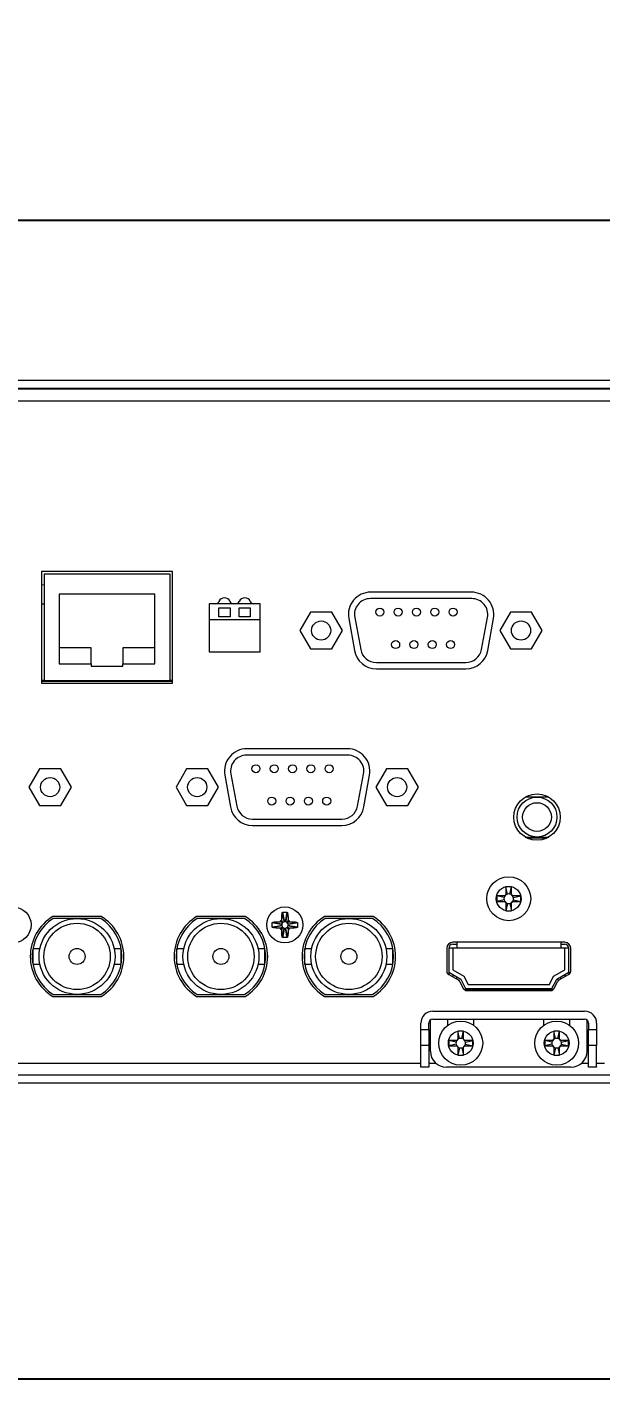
# Model space of a CAD drawing. Header units: millimetres. Extents: x 46 to 564, y 11 to 440.
# Drawn here: x 98.3 to 134.1, y 302.6 to 388.2 of the extents above; entities that cross this region are included whole.
import ezdxf

# ---------------------------------------------------------------- set-up
doc = ezdxf.new("R2010")
doc.units = ezdxf.units.MM
doc.layers.add('圖層0', color=5, linetype='Continuous')
doc.styles.add('SLDTEXTSTYLE0', font='TXT', dxfattribs={"width": 0.75})
doc.dimstyles.new('SLDDIMSTYLE0', dxfattribs={"dimtxt": 9.260417, "dimasz": 3.302, "dimexe": 0, "dimexo": 0.0625, "dimgap": 2.315104, "dimtad": 2, "dimlfac": 2, "dimrnd": 1e-09, "dimzin": 12, "dimdsep": 46, "dimtxsty": 'SLDTEXTSTYLE0', "dimsah": 1, "dimcen": 0.09, "dimadec": 0, "dimazin": 0, "dimtfac": 1, "dimtofl": 0, "dimtmove": 0, "dimatfit": 3, "dimfxl": 1, "dimtolj": 1, "dimtzin": 12, "dimarcsym": 0})
doc.dimstyles.new('SLDDIMSTYLE2', dxfattribs={"dimtxt": 9.260417, "dimasz": 3.302, "dimexe": 0, "dimexo": 0.0625, "dimgap": 2.315104, "dimtad": 2, "dimlfac": 2, "dimrnd": 1e-09, "dimzin": 4, "dimdsep": 46, "dimtxsty": 'SLDTEXTSTYLE0', "dimsah": 1, "dimcen": 0.09, "dimadec": 0, "dimazin": 0, "dimtfac": 1, "dimtofl": 0, "dimtmove": 0, "dimatfit": 3, "dimfxl": 1, "dimtolj": 1, "dimtzin": 12, "dimarcsym": 0})

# ---------------------------------------------------------------- blocks, each defined once
blk = doc.blocks.new('*D4')
at = {"layer": '圖層0'}
for p, q in [((57.516, 321.971), (57.516, 302.614)), ((276.216, 321.971), (276.216, 302.614)), ((57.516, 303.614), (276.216, 303.614))]:
    blk.add_line(p, q, dxfattribs=at)
for points in [[(57.516, 303.614), (60.818, 303.106), (60.818, 304.122)], [(276.216, 303.614), (272.914, 304.122), (272.914, 303.106)]]:
    blk.add_solid(points, dxfattribs=at)
at = {"layer": '圖層0', "insert": (149.637, 315.551), "char_height": 9.2604, "attachment_point": 1, "style": 'SLDTEXTSTYLE0'}
blk.add_mtext('437.40', dxfattribs=at)
blk = doc.blocks.new('*D5')
at = {"layer": '圖層0'}
for p, q in [((46.366, 364.489), (46.366, 377.117)), ((287.366, 364.489), (287.366, 377.117)), ((46.366, 376.117), (287.366, 376.117))]:
    blk.add_line(p, q, dxfattribs=at)
for points in [[(46.366, 376.117), (49.668, 375.609), (49.668, 376.625)], [(287.366, 376.117), (284.064, 376.625), (284.064, 375.609)]]:
    blk.add_solid(points, dxfattribs=at)
at = {"layer": '圖層0', "insert": (158.185, 388.054), "char_height": 9.2604, "attachment_point": 1, "style": 'SLDTEXTSTYLE0'}
blk.add_mtext('482', dxfattribs=at)

msp = doc.modelspace()

# ---------------------------------------------------------------- linework, layer by layer
at = {"color": 7, "linetype": 'Continuous', "lineweight": 15}
for p, q in [((59.6163, 366.114), (274.1162, 366.114)), ((59.6163, 365.6141), (274.1162, 365.6141)), ((60.0663, 365.564), (273.6662, 365.564)), ((107.1163, 365.564), (107.1163, 365.6141)), ((108.1162, 365.564), (108.1162, 365.6141)), ((123.1162, 365.6141), (123.1162, 365.564)), ((124.1162, 365.6141), (124.1162, 365.564)), ((60.0663, 364.814), (273.6662, 364.814)), ((99.1737, 354.139), (99.1737, 347.139)), ((107.3737, 354.139), (99.1737, 354.139)), ((99.3337, 353.989), (107.2087, 353.989)), ((99.3337, 353.989), (99.3337, 347.314)), ((107.2087, 353.989), (107.2087, 347.314)), ((107.3737, 347.139), (107.3737, 354.139)), ((99.3337, 353.2688), (99.1737, 353.3007)), ((106.2587, 352.714), (100.2837, 352.714)), ((100.2837, 352.714), (100.2837, 348.364)), ((106.2587, 348.364), (106.2587, 352.714)), ((126.0639, 352.839), (119.7686, 352.839)), ((99.3337, 352.089), (99.1737, 352.089)), ((110.0458, 352.114), (109.6537, 352.114)), ((109.6537, 352.114), (109.6537, 349.114)), ((111.1915, 352.114), (110.0458, 352.114)), ((110.2662, 351.864), (110.9662, 351.864)), ((110.2662, 351.289), (110.2662, 351.864)), ((110.9662, 351.864), (110.9662, 351.289)), ((111.3158, 352.114), (111.1915, 352.114)), ((112.4615, 352.114), (111.3158, 352.114)), ((111.5362, 351.289), (111.5362, 351.864)), ((111.5362, 351.864), (112.2362, 351.864)), ((112.2362, 351.864), (112.2362, 351.289)), ((112.8537, 352.114), (112.4615, 352.114)), ((112.8537, 349.114), (112.8537, 352.114)), ((126.0863, 352.439), (119.7462, 352.439)), ((112.8537, 351.114), (109.6537, 351.114)), ((110.9662, 351.289), (110.2662, 351.289)), ((112.2362, 351.289), (111.5362, 351.289)), ((116.0023, 351.589), (115.3383, 350.439)), ((117.3302, 351.589), (116.0023, 351.589)), ((117.9942, 350.439), (117.3302, 351.589)), ((118.3899, 351.1959), (118.7425, 349.1959)), ((118.7633, 351.2548), (119.1383, 349.2548)), ((126.6942, 349.2548), (127.0692, 351.2548)), ((127.09, 349.1959), (127.4426, 351.1959)), ((128.5023, 351.589), (127.8383, 350.439)), ((129.8302, 351.589), (128.5023, 351.589)), ((130.4942, 350.439), (129.8302, 351.589)), ((115.3383, 350.439), (116.0023, 349.289)), ((117.3302, 349.289), (117.9942, 350.439)), ((127.8383, 350.439), (128.5023, 349.289)), ((129.8302, 349.289), (130.4942, 350.439)), ((102.2712, 349.364), (100.2837, 349.364)), ((102.2712, 348.364), (102.2712, 349.364)), ((106.2587, 349.364), (104.2712, 349.364)), ((104.2712, 349.364), (104.2712, 348.364)), ((116.0023, 349.289), (117.3302, 349.289)), ((128.5023, 349.289), (129.8302, 349.289)), ((100.2837, 348.364), (102.2712, 348.364)), ((102.2712, 348.364), (102.2712, 348.214)), ((104.2712, 348.364), (106.2587, 348.364)), ((104.2712, 348.214), (104.2712, 348.364)), ((109.6537, 349.114), (112.8537, 349.114)), ((120.1212, 348.439), (125.7113, 348.439)), ((102.2712, 348.214), (104.2712, 348.214)), ((120.1213, 348.039), (125.7112, 348.039)), ((99.3337, 347.314), (99.1737, 347.314)), ((99.1737, 347.264), (107.3737, 347.264)), ((99.1737, 347.139), (107.3737, 347.139)), ((99.3337, 347.314), (107.2087, 347.314)), ((99.6013, 347.314), (99.6013, 347.264)), ((99.8837, 347.314), (99.8837, 347.264)), ((100.3337, 347.264), (100.3337, 347.314)), ((101.1538, 347.314), (101.1538, 347.264)), ((101.6038, 347.264), (101.6038, 347.314)), ((101.9087, 347.264), (101.9087, 347.314)), ((102.0937, 347.314), (102.0937, 347.264)), ((102.5437, 347.264), (102.5437, 347.314)), ((102.7287, 347.314), (102.7287, 347.264)), ((103.1787, 347.264), (103.1787, 347.314)), ((103.3638, 347.314), (103.3638, 347.264)), ((103.8138, 347.264), (103.8138, 347.314)), ((103.9987, 347.314), (103.9987, 347.264)), ((104.4487, 347.264), (104.4487, 347.314)), ((104.6337, 347.314), (104.6337, 347.264)), ((104.9387, 347.314), (104.9387, 347.264)), ((105.3887, 347.264), (105.3887, 347.314)), ((106.2087, 347.314), (106.2087, 347.264)), ((106.6587, 347.264), (106.6587, 347.314)), ((106.9412, 347.264), (106.9412, 347.314)), ((107.3737, 347.314), (107.2087, 347.314)), ((118.3363, 342.639), (111.9962, 342.639)), ((118.314, 343.039), (112.0185, 343.039)), ((99.0523, 341.789), (98.3883, 340.639)), ((100.3802, 341.789), (99.0523, 341.789)), ((101.0442, 340.639), (100.3802, 341.789)), ((108.2523, 341.789), (107.5883, 340.639)), ((109.5802, 341.789), (108.2523, 341.789)), ((110.2442, 340.639), (109.5802, 341.789)), ((120.7523, 341.789), (120.0883, 340.639)), ((122.0802, 341.789), (120.7523, 341.789)), ((122.7442, 340.639), (122.0802, 341.789)), ((98.3883, 340.639), (99.0523, 339.489)), ((100.3802, 339.489), (101.0442, 340.639)), ((107.5883, 340.639), (108.2523, 339.489)), ((109.5802, 339.489), (110.2442, 340.639)), ((110.6398, 341.3959), (110.9924, 339.3959)), ((111.0133, 341.4548), (111.3883, 339.4548)), ((118.9442, 339.4548), (119.3192, 341.4548)), ((119.3401, 339.3959), (119.6927, 341.3959)), ((120.0883, 340.639), (120.7523, 339.489)), ((122.0802, 339.489), (122.7442, 340.639)), ((130.1662, 340.014), (129.4314, 340.014)), ((130.9011, 340.014), (130.1662, 340.014)), ((99.0523, 339.489), (100.3802, 339.489)), ((108.2523, 339.489), (109.5802, 339.489)), ((120.7523, 339.489), (122.0802, 339.489)), ((112.3712, 338.639), (117.9613, 338.639)), ((112.3712, 338.239), (117.9613, 338.239)), ((129.4314, 337.514), (130.1662, 337.514)), ((129.4573, 337.4992), (129.4573, 337.514)), ((129.524, 337.464), (130.8085, 337.464)), ((129.9663, 337.514), (129.9663, 337.464)), ((130.1662, 337.514), (130.9011, 337.514)), ((130.3662, 337.464), (130.3662, 337.514)), ((127.6473, 333.829), (127.6473, 333.479)), ((128.1051, 333.7222), (127.6473, 333.829)), ((128.1474, 333.829), (127.6473, 333.829)), ((128.3291, 333.9462), (128.2223, 334.404)), ((128.2223, 334.404), (128.2223, 333.904)), ((128.5723, 334.404), (128.2223, 334.404)), ((128.4654, 333.9462), (128.5723, 334.404)), ((128.5723, 333.904), (128.5723, 334.404)), ((129.1473, 333.829), (128.6472, 333.829)), ((128.6894, 333.7222), (129.1473, 333.829)), ((129.1473, 333.479), (129.1473, 333.829)), ((128.1051, 333.5859), (127.6473, 333.479)), ((127.6473, 333.479), (128.1474, 333.479)), ((128.2223, 333.4041), (128.2223, 332.904)), ((128.3291, 333.3619), (128.2223, 332.904)), ((128.2223, 332.904), (128.5723, 332.904)), ((128.4654, 333.3619), (128.5723, 332.904)), ((128.5723, 332.904), (128.5723, 333.4041)), ((128.6472, 333.479), (129.1473, 333.479)), ((128.6894, 333.5859), (129.1473, 333.479)), ((102.9157, 332.539), (99.8788, 332.539)), ((101.3973, 332.414), (99.9142, 332.414)), ((102.8803, 332.414), (101.3973, 332.414)), ((111.9157, 332.539), (108.8788, 332.539)), ((110.3973, 332.414), (108.9142, 332.414)), ((111.8803, 332.414), (110.3973, 332.414)), ((114.1477, 332.214), (114.08, 332.214)), ((114.1973, 332.2636), (114.1973, 332.3313)), ((114.2011, 332.0533), (114.2011, 331.9748)), ((114.4365, 332.2102), (114.358, 332.2102)), ((114.5934, 331.9748), (114.5934, 332.0533)), ((114.5973, 332.2636), (114.5973, 332.3313)), ((114.6469, 332.214), (114.7145, 332.214)), ((119.9157, 332.539), (116.8788, 332.539)), ((118.3973, 332.414), (116.9142, 332.414)), ((119.8803, 332.414), (118.3973, 332.414)), ((114.1477, 331.814), (114.08, 331.814)), ((114.1973, 331.7645), (114.1973, 331.6968)), ((114.358, 331.8179), (114.4365, 331.8179)), ((114.5973, 331.7645), (114.5973, 331.6968)), ((114.6469, 331.814), (114.7145, 331.814)), ((99.0699, 330.514), (98.6473, 330.514)), ((98.6473, 330.039), (98.6473, 330.514)), ((104.1473, 330.514), (103.7254, 330.514)), ((104.1473, 330.039), (104.1473, 330.514)), ((108.0691, 330.514), (107.6473, 330.514)), ((107.6473, 330.039), (107.6473, 330.514)), ((113.1473, 330.514), (112.7254, 330.514)), ((113.1473, 330.039), (113.1473, 330.514)), ((116.0699, 330.514), (115.6473, 330.514)), ((115.6473, 330.039), (115.6473, 330.514)), ((121.1473, 330.514), (120.7254, 330.514)), ((121.1473, 330.039), (121.1473, 330.514)), ((124.5223, 330.554), (124.5223, 329.1269)), ((124.8973, 330.554), (124.6473, 330.554)), ((124.6473, 330.554), (124.6473, 329.054)), ((131.8973, 330.929), (124.8973, 330.929)), ((124.8973, 330.804), (125.1473, 330.804)), ((125.1473, 330.554), (124.8973, 330.554)), ((124.8973, 330.554), (124.8973, 329.1997)), ((125.1473, 330.929), (125.1473, 330.554)), ((131.6473, 330.554), (125.1473, 330.554)), ((131.6473, 330.929), (131.6473, 330.554)), ((131.6473, 330.804), (131.8973, 330.804)), ((131.8973, 330.554), (131.6473, 330.554)), ((132.1473, 330.554), (131.8973, 330.554)), ((131.8973, 329.1997), (131.8973, 330.554)), ((132.1473, 329.054), (132.1473, 330.554)), ((132.2723, 329.1269), (132.2723, 330.554)), ((98.6473, 329.564), (98.6473, 330.039)), ((98.6473, 329.564), (99.0691, 329.564)), ((103.7246, 329.564), (104.1473, 329.564)), ((104.1473, 329.564), (104.1473, 330.039)), ((107.6473, 329.564), (107.6473, 330.039)), ((107.6473, 329.564), (108.0699, 329.564)), ((112.7246, 329.564), (113.1473, 329.564)), ((113.1473, 329.564), (113.1473, 330.039)), ((115.6473, 329.564), (115.6473, 330.039)), ((115.6473, 329.564), (116.0691, 329.564)), ((120.7246, 329.564), (121.1473, 329.564)), ((121.1473, 329.564), (121.1473, 330.039)), ((124.6473, 329.054), (125.3973, 328.629)), ((124.6473, 329.054), (124.6473, 328.9104)), ((124.649, 328.9094), (125.2362, 328.5766)), ((124.8973, 329.1997), (125.5868, 328.809)), ((124.8973, 328.9124), (124.8973, 328.7687)), ((125.1473, 328.627), (125.1473, 328.7707)), ((125.3973, 328.629), (125.6973, 328.029)), ((125.5868, 328.809), (125.8518, 328.279)), ((130.9427, 328.279), (131.2077, 328.809)), ((131.0973, 328.029), (131.3973, 328.629)), ((131.2077, 328.809), (131.8973, 329.1997)), ((131.3973, 328.629), (132.1473, 329.054)), ((131.5583, 328.5766), (132.1455, 328.9094)), ((131.6473, 328.627), (131.6473, 328.7707)), ((131.8973, 328.9124), (131.8973, 328.7687)), ((132.1473, 329.054), (132.1473, 328.9104)), ((125.3366, 328.4709), (125.5509, 328.0422)), ((126.1473, 327.964), (125.612, 327.964)), ((125.6973, 328.029), (131.0973, 328.029)), ((125.7745, 327.904), (131.02, 327.904)), ((125.8518, 328.279), (130.9427, 328.279)), ((126.1473, 327.964), (126.1473, 327.904)), ((126.1473, 327.964), (127.1473, 327.964)), ((129.6473, 327.964), (127.1473, 327.964)), ((127.1473, 327.964), (127.1473, 327.904)), ((129.6473, 327.964), (129.6473, 327.904)), ((129.6473, 327.964), (130.6473, 327.964)), ((130.6473, 327.964), (130.6473, 327.904)), ((131.1825, 327.964), (130.6473, 327.964)), ((131.2436, 328.0422), (131.458, 328.4709)), ((99.8788, 327.539), (102.9157, 327.539)), ((99.9142, 327.664), (101.3973, 327.664)), ((101.3973, 327.664), (102.8803, 327.664)), ((108.8788, 327.539), (111.9157, 327.539)), ((108.9142, 327.664), (110.3973, 327.664)), ((110.3973, 327.664), (111.8803, 327.664)), ((116.8788, 327.539), (119.9157, 327.539)), ((116.9142, 327.664), (118.3973, 327.664)), ((118.3973, 327.664), (119.8803, 327.664)), ((123.4962, 324.114), (123.4962, 326.064)), ((123.6463, 326.614), (133.1462, 326.614)), ((123.6463, 326.114), (133.1462, 326.114)), ((124.5712, 326.114), (124.5712, 325.714)), ((126.2212, 325.714), (126.2212, 326.114)), ((130.5712, 326.114), (130.5712, 325.714)), ((132.2213, 325.714), (132.2213, 326.114)), ((133.2962, 324.114), (133.2962, 326.064)), ((122.8962, 325.4612), (122.8962, 325.864)), ((122.8962, 325.4612), (123.3962, 325.4612)), ((122.8962, 324.4748), (122.8962, 325.4612)), ((123.3962, 325.4612), (123.3962, 325.864)), ((123.3962, 325.4612), (123.3962, 324.4748)), ((125.3281, 324.9062), (125.2212, 325.364)), ((125.2212, 325.364), (125.2212, 324.864)), ((125.5712, 325.364), (125.2212, 325.364)), ((125.4644, 324.9062), (125.5712, 325.364)), ((125.5712, 324.864), (125.5712, 325.364)), ((131.3281, 324.9062), (131.2212, 325.364)), ((131.2212, 325.364), (131.2212, 324.864)), ((131.5713, 325.364), (131.2212, 325.364)), ((131.4644, 324.9062), (131.5713, 325.364)), ((131.5713, 324.864), (131.5713, 325.364)), ((133.3962, 325.864), (133.3962, 325.4612)), ((133.3962, 325.4612), (133.8962, 325.4612)), ((133.3962, 324.4748), (133.3962, 325.4612)), ((133.8962, 325.864), (133.8962, 325.4612)), ((133.8962, 325.4612), (133.8962, 324.4748)), ((123.3962, 324.4748), (122.8962, 324.4748)), ((122.8962, 323.1277), (122.8962, 324.4748)), ((123.3962, 324.4748), (123.3962, 323.1277)), ((124.6462, 324.789), (124.6462, 324.439)), ((125.1041, 324.6822), (124.6462, 324.789)), ((125.1463, 324.789), (124.6462, 324.789)), ((125.1041, 324.5459), (124.6462, 324.439)), ((124.6462, 324.439), (125.1463, 324.439)), ((125.2212, 324.3641), (125.2212, 323.864)), ((125.5712, 323.864), (125.5712, 324.3641)), ((126.1462, 324.789), (125.6462, 324.789)), ((125.6462, 324.439), (126.1462, 324.439)), ((125.6884, 324.6822), (126.1462, 324.789)), ((125.6884, 324.5459), (126.1462, 324.439)), ((126.1462, 324.439), (126.1462, 324.789)), ((130.6462, 324.789), (130.6462, 324.439)), ((131.1041, 324.6822), (130.6462, 324.789)), ((131.1463, 324.789), (130.6462, 324.789)), ((131.1041, 324.5459), (130.6462, 324.439)), ((130.6462, 324.439), (131.1463, 324.439)), ((131.2212, 324.3641), (131.2212, 323.864)), ((131.5713, 323.864), (131.5713, 324.3641)), ((132.1462, 324.789), (131.6462, 324.789)), ((131.6462, 324.439), (132.1462, 324.439)), ((131.6884, 324.6822), (132.1462, 324.789)), ((131.6884, 324.5459), (132.1462, 324.439)), ((132.1462, 324.439), (132.1462, 324.789)), ((133.8962, 324.4748), (133.3962, 324.4748)), ((133.3962, 323.1277), (133.3962, 324.4748)), ((133.8962, 323.1277), (133.8962, 324.4748)), ((125.3281, 324.3219), (125.2212, 323.864)), ((125.2212, 323.864), (125.5712, 323.864)), ((125.4644, 324.3219), (125.5712, 323.864)), ((131.3281, 324.3219), (131.2212, 323.864)), ((131.2212, 323.864), (131.5713, 323.864)), ((131.4644, 324.3219), (131.5713, 323.864)), ((122.8962, 323.1277), (123.3962, 323.1277)), ((122.8962, 323.114), (122.8962, 323.1277)), ((123.3962, 323.114), (122.8962, 323.114)), ((123.3962, 323.1277), (123.3962, 323.114)), ((132.2962, 323.114), (124.4962, 323.114)), ((133.3962, 323.1277), (133.8962, 323.1277)), ((133.3962, 323.114), (133.3962, 323.1277)), ((133.8962, 323.114), (133.3962, 323.114)), ((133.8962, 323.1277), (133.8962, 323.114)), ((274.2162, 322.614), (59.5162, 322.614)), ((274.2162, 322.114), (59.5162, 322.114))]:
    msp.add_line(p, q, dxfattribs=at)
at = {"color": 8, "linetype": 'Continuous', "lineweight": 15}
for p, q in [((60.0663, 323.364), (122.8962, 323.364)), ((123.3962, 323.364), (123.8348, 323.364)), ((132.9577, 323.364), (133.3962, 323.364)), ((133.8962, 323.364), (134.3962, 323.364))]:
    msp.add_line(p, q, dxfattribs=at)
at = {"color": 7, "linetype": 'Continuous', "lineweight": 15, "flags": 128}
for points in [[(128.1851, 333.8662), (128.1349, 333.7999), (128.1051, 333.7222)], [(128.3291, 333.9462), (128.2514, 333.9164), (128.1851, 333.8662)], [(128.4654, 333.9462), (128.3973, 333.9541), (128.3291, 333.9462)], [(128.6094, 333.8662), (128.5431, 333.9164), (128.4654, 333.9462)], [(128.6894, 333.7222), (128.6596, 333.7999), (128.6094, 333.8662)], [(128.1051, 333.7222), (128.0972, 333.654), (128.1051, 333.5859)], [(128.1051, 333.5859), (128.1349, 333.5082), (128.1851, 333.4419)], [(128.1851, 333.4419), (128.2514, 333.3917), (128.3291, 333.3619)], [(128.3291, 333.3619), (128.3973, 333.354), (128.4654, 333.3619)], [(128.4654, 333.3619), (128.5431, 333.3917), (128.6094, 333.4419)], [(128.6094, 333.4419), (128.6596, 333.5082), (128.6894, 333.5859)], [(128.6894, 333.5859), (128.6973, 333.654), (128.6894, 333.7222)], [(114.2558, 332.1555), (114.2208, 332.1085), (114.2011, 332.0533)], [(114.358, 332.2102), (114.3028, 332.1905), (114.2558, 332.1555)], [(114.5387, 332.1555), (114.4917, 332.1905), (114.4365, 332.2102)], [(114.5934, 332.0533), (114.5737, 332.1085), (114.5387, 332.1555)], [(114.2011, 331.9748), (114.2208, 331.9196), (114.2558, 331.8726)], [(114.2558, 331.8726), (114.3028, 331.8376), (114.358, 331.8179)], [(114.4365, 331.8179), (114.4917, 331.8376), (114.5387, 331.8726)], [(114.5387, 331.8726), (114.5737, 331.9196), (114.5934, 331.9748)], [(125.1041, 324.6822), (125.0962, 324.614), (125.1041, 324.5459)], [(125.1841, 324.8262), (125.1339, 324.7599), (125.1041, 324.6822)], [(125.1041, 324.5459), (125.1339, 324.4682), (125.1841, 324.4019)], [(125.3281, 324.9062), (125.2504, 324.8764), (125.1841, 324.8262)], [(125.1841, 324.4019), (125.2504, 324.3517), (125.3281, 324.3219)], [(125.4644, 324.9062), (125.3963, 324.9141), (125.3281, 324.9062)], [(125.6084, 324.8262), (125.5421, 324.8764), (125.4644, 324.9062)], [(125.4644, 324.3219), (125.5421, 324.3517), (125.6084, 324.4019)], [(125.6884, 324.6822), (125.6586, 324.7599), (125.6084, 324.8262)], [(125.6084, 324.4019), (125.6586, 324.4682), (125.6884, 324.5459)], [(125.6884, 324.5459), (125.6963, 324.614), (125.6884, 324.6822)], [(131.1041, 324.6822), (131.0962, 324.614), (131.1041, 324.5459)], [(131.1841, 324.8262), (131.1339, 324.7599), (131.1041, 324.6822)], [(131.1041, 324.5459), (131.1339, 324.4682), (131.1841, 324.4019)], [(131.3281, 324.9062), (131.2504, 324.8764), (131.1841, 324.8262)], [(131.1841, 324.4019), (131.2504, 324.3517), (131.3281, 324.3219)], [(131.4644, 324.9062), (131.3962, 324.9141), (131.3281, 324.9062)], [(131.6084, 324.8262), (131.5421, 324.8764), (131.4644, 324.9062)], [(131.4644, 324.3219), (131.5421, 324.3517), (131.6084, 324.4019)], [(131.6884, 324.6822), (131.6586, 324.7599), (131.6084, 324.8262)], [(131.6084, 324.4019), (131.6586, 324.4682), (131.6884, 324.5459)], [(131.6884, 324.5459), (131.6963, 324.614), (131.6884, 324.6822)], [(125.3281, 324.3219), (125.3963, 324.314), (125.4644, 324.3219)], [(131.3281, 324.3219), (131.3962, 324.314), (131.4644, 324.3219)]]:
    msp.add_lwpolyline(points, dxfattribs=at)
at = {"color": 7, "linetype": 'Continuous', "lineweight": 15}
for centre, radius in [((120.3362, 351.5923), 0.25), ((121.4812, 351.5923), 0.25), ((122.6262, 351.5923), 0.25), ((123.7712, 351.5923), 0.25), ((124.9162, 351.5923), 0.25), ((116.6662, 350.439), 0.6), ((129.1662, 350.439), 0.6), ((121.3259, 349.5639), 0.25), ((122.4709, 349.5639), 0.25), ((123.6159, 349.5639), 0.25), ((124.7609, 349.5639), 0.25), ((112.5862, 341.7923), 0.25), ((113.7312, 341.7923), 0.25), ((114.8762, 341.7923), 0.25), ((116.0212, 341.7923), 0.25), ((117.1662, 341.7923), 0.25), ((99.7162, 340.639), 0.6), ((108.9162, 340.639), 0.6), ((121.4162, 340.639), 0.6), ((113.5759, 339.7639), 0.25), ((114.7209, 339.7639), 0.25), ((115.8659, 339.7639), 0.25), ((117.0109, 339.7639), 0.25), ((130.1662, 338.764), 1.45), ((130.1662, 338.764), 1.25), ((130.1662, 338.764), 0.9), ((128.3973, 333.654), 1.375), ((128.3973, 333.654), 0.775), ((97.3973, 332.014), 1.125), ((114.3973, 332.014), 1.125), ((101.3973, 330.039), 2.375), ((101.3973, 330.039), 2.075), ((110.3973, 330.039), 2.375), ((110.3973, 330.039), 2.075), ((118.3973, 330.039), 2.375), ((118.3973, 330.039), 2.075), ((101.3973, 330.039), 0.5), ((110.3973, 330.039), 0.5), ((118.3973, 330.039), 0.5), ((125.3962, 324.614), 1.375), ((125.3962, 324.614), 0.775), ((131.3962, 324.614), 1.375), ((131.3962, 324.614), 0.775)]:
    msp.add_circle(centre, radius, dxfattribs=at)
for centre, radius, start, end in [((119.7686, 351.439), 1.4, 90, 190), ((126.0639, 351.439), 1.4, 350, 90), ((110.0458, 352.364), 0.25, 270, 336.421822), ((110.6187, 352.114), 0.375, 23.578178, 156.421822), ((111.1915, 352.364), 0.25, 203.578178, 270), ((111.3158, 352.364), 0.25, 270, 336.421822), ((111.8887, 352.114), 0.375, 23.578178, 156.421822), ((112.4615, 352.364), 0.25, 203.578178, 270), ((119.7462, 351.439), 1, 90, 190.619655), ((126.0863, 351.439), 1, 349.380345, 90), ((120.1212, 349.439), 1.4, 190, 270), ((120.1212, 349.439), 1, 190.619655, 270), ((125.7112, 349.439), 1.4, 270, 350), ((125.7113, 349.439), 1, 270, 349.380345), ((112.0185, 341.639), 1.4, 90, 190), ((111.9962, 341.639), 1, 90, 190.619655), ((118.314, 341.639), 1.4, 350, 90), ((118.3363, 341.639), 1, 349.380345, 90), ((112.3712, 339.639), 1.4, 190, 270), ((112.3712, 339.639), 1, 190.619655, 270), ((117.9613, 339.639), 1, 270, 349.380345), ((117.9613, 339.639), 1.4, 270, 350), ((101.3973, 330.039), 2.925, 121.273298, 238.726702), ((101.3973, 330.039), 2.8, 121.982027, 238.017973), ((101.3973, 330.039), 2.8, 301.982027, 58.017973), ((101.3973, 330.039), 2.925, 301.273298, 58.726702), ((110.3973, 330.039), 2.925, 121.273298, 238.726702), ((110.3973, 330.039), 2.8, 121.982027, 238.017973), ((110.3973, 330.039), 2.8, 301.982027, 58.017973), ((110.3973, 330.039), 2.925, 301.273298, 58.726702), ((114.3973, 332.014), 0.375, 122.230953, 147.769047), ((114.3973, 332.014), 0.375, 32.230953, 57.769047), ((118.3973, 330.039), 2.925, 121.273298, 238.726702), ((118.3973, 330.039), 2.8, 121.982027, 238.017973), ((118.3973, 330.039), 2.8, 301.982027, 58.017973), ((118.3973, 330.039), 2.925, 301.273298, 58.726702), ((114.3973, 332.014), 0.375, 212.230953, 237.769047), ((114.3973, 332.014), 0.375, 302.230953, 327.769047), ((124.8973, 330.554), 0.375, 90, 180), ((124.8973, 330.554), 0.25, 90, 180), ((131.8973, 330.554), 0.375, 0, 90), ((131.8973, 330.554), 0.25, 0, 90), ((124.7723, 329.1269), 0.25, 180, 240.461218), ((132.0223, 329.1269), 0.25, 299.538782, 0), ((125.113, 328.3591), 0.25, 26.565051, 60.461218), ((125.7745, 328.154), 0.25, 206.565051, 270), ((131.02, 328.154), 0.25, 270, 333.434949), ((131.6816, 328.3591), 0.25, 119.538782, 153.434949), ((123.6462, 325.864), 0.75, 90, 180), ((123.6462, 325.864), 0.25, 90, 180), ((133.1462, 325.864), 0.75, 0, 90), ((133.1462, 325.864), 0.25, 0, 90), ((124.4962, 324.114), 1, 180, 270), ((132.2962, 324.114), 1, 270, 0)]:
    msp.add_arc(centre, radius, start, end, dxfattribs=at)
for points, knots in [([(128.1474, 333.829), (128.1558, 333.8299), (128.1726, 333.8315), (128.1951, 333.8444), (128.212, 333.8635), (128.221, 333.8845), (128.2219, 333.8984), (128.2223, 333.904)], [0, 0, 0, 0, 0.21483288, 0.4296761, 0.64420376, 0.85861449, 1, 1, 1, 1]), ([(128.5723, 333.904), (128.5731, 333.8955), (128.5747, 333.8787), (128.5877, 333.8562), (128.6067, 333.8393), (128.6277, 333.8303), (128.6416, 333.8294), (128.6472, 333.829)], [0, 0, 0, 0, 0.21482969, 0.42967831, 0.64420929, 0.85862899, 1, 1, 1, 1]), ([(128.2223, 333.4041), (128.2214, 333.4126), (128.2198, 333.4294), (128.2069, 333.4519), (128.1879, 333.4688), (128.1668, 333.4778), (128.1529, 333.4787), (128.1474, 333.479)], [0, 0, 0, 0, 0.21482322, 0.4296594, 0.64418641, 0.85859912, 1, 1, 1, 1]), ([(128.6472, 333.479), (128.6387, 333.4782), (128.6219, 333.4766), (128.5994, 333.4636), (128.5825, 333.4446), (128.5735, 333.4236), (128.5726, 333.4097), (128.5723, 333.4041)], [0, 0, 0, 0, 0.21480832, 0.42965313, 0.64420736, 0.8586188, 1, 1, 1, 1]), ([(113.6094, 331.8743), (113.6073, 331.9017), (113.6022, 331.9647), (113.602, 332.0582), (113.6071, 332.1238), (113.6094, 332.1538)], [0, 0, 0, 0, 0.2946409, 0.6773653, 1, 1, 1, 1]), ([(113.6094, 332.1538), (113.6099, 332.1563), (113.6108, 332.1614), (113.6149, 332.1681), (113.6204, 332.1733), (113.6249, 332.175), (113.6272, 332.1759)], [0, 0, 0, 0, 0.2430073, 0.4857991, 0.7346916, 1, 1, 1, 1]), ([(114.2011, 332.0533), (114.2005, 332.0534), (114.1758, 332.0566), (114.1048, 332.0664), (114.0066, 332.0818), (113.9078, 332.0988), (113.7812, 332.1214), (113.683, 332.1399), (113.6094, 332.1538)], [0, 0, 0, 0, 0.0032331, 0.1248005, 0.3573197, 0.5007116, 0.6261207, 1, 1, 1, 1]), ([(113.6272, 332.1759), (113.6497, 332.1813), (113.7001, 332.1934), (113.7851, 332.2038), (113.9125, 332.2129), (114.0127, 332.2136), (114.08, 332.214)], [0, 0, 0, 0, 0.166077, 0.372335, 0.5785407, 1, 1, 1, 1]), ([(113.6272, 332.1759), (113.6983, 332.162), (113.7938, 332.1433), (113.9164, 332.1191), (114.0368, 332.0949), (114.1315, 332.0721), (114.2006, 332.0534), (114.2011, 332.0533)], [0, 0, 0, 0, 0.3675795, 0.4940706, 0.6386891, 0.9969416, 1, 1, 1, 1]), ([(114.1477, 332.214), (114.1533, 332.2146), (114.1645, 332.2157), (114.1794, 332.2242), (114.1905, 332.2368), (114.1964, 332.2508), (114.197, 332.26), (114.1973, 332.2636)], [0, 0, 0, 0, 0.21551749, 0.43113612, 0.64485915, 0.85778946, 1, 1, 1, 1]), ([(114.2558, 332.1555), (114.2557, 332.1554), (114.2251, 332.1438), (114.1965, 332.1738), (114.1672, 332.1951), (114.1623, 332.2049), (114.1477, 332.214), (114.1477, 332.214)], [0, 0, 0, 0, 0.0027172, 0.4995615, 0.644806, 0.9999398, 1, 1, 1, 1]), ([(114.1973, 332.3313), (114.1975, 332.381), (114.198, 332.4756), (114.205, 332.6019), (114.2164, 332.7037), (114.2295, 332.7589), (114.2354, 332.7841)], [0, 0, 0, 0, 0.3122903, 0.5932373, 0.814369, 1, 1, 1, 1]), ([(114.1973, 332.2636), (114.1973, 332.2636), (114.1977, 332.2632), (114.2086, 332.2509), (114.225, 332.2332), (114.2458, 332.2047), (114.2554, 332.1835), (114.2579, 332.1702), (114.2577, 332.163), (114.257, 332.159), (114.2563, 332.1568), (114.2559, 332.1556), (114.2558, 332.1555)], [0, 0, 0, 0, 0.0000585, 0.0207939, 0.4993828, 0.7461867, 0.8707416, 0.9336827, 0.9654002, 0.9813325, 0.9972881, 1, 1, 1, 1]), ([(114.2354, 332.7841), (114.2364, 332.7866), (114.2383, 332.7916), (114.2446, 332.7976), (114.2514, 332.8009), (114.2559, 332.8016), (114.2576, 332.8019)], [0, 0, 0, 0, 0.2874982, 0.5758977, 0.8421077, 1, 1, 1, 1]), ([(114.358, 332.2102), (114.3579, 332.2107), (114.3549, 332.2217), (114.3362, 332.2907), (114.3144, 332.3848), (114.2922, 332.4949), (114.268, 332.6175), (114.2493, 332.713), (114.2354, 332.7841)], [0, 0, 0, 0, 0.0030572, 0.0571509, 0.3613295, 0.5059425, 0.6324343, 1, 1, 1, 1]), ([(114.2576, 332.8019), (114.2849, 332.8041), (114.3479, 332.8091), (114.4414, 332.8094), (114.507, 332.8042), (114.537, 332.8019)], [0, 0, 0, 0, 0.2946366, 0.6773665, 1, 1, 1, 1]), ([(114.2576, 332.8019), (114.2714, 332.7283), (114.2899, 332.6301), (114.3125, 332.5035), (114.3337, 332.3808), (114.3485, 332.2816), (114.358, 332.2108), (114.358, 332.2102)], [0, 0, 0, 0, 0.373882, 0.499293, 0.6426865, 0.9967654, 1, 1, 1, 1]), ([(114.4365, 332.2102), (114.4366, 332.2108), (114.4399, 332.2355), (114.4496, 332.3065), (114.465, 332.4047), (114.482, 332.5035), (114.5046, 332.6301), (114.5231, 332.7283), (114.537, 332.8019)], [0, 0, 0, 0, 0.0032346, 0.1248008, 0.3573191, 0.5007114, 0.6261212, 1, 1, 1, 1]), ([(114.5591, 332.7841), (114.5452, 332.713), (114.5266, 332.6175), (114.5023, 332.4949), (114.4781, 332.3745), (114.4553, 332.2798), (114.4366, 332.2107), (114.4365, 332.2102)], [0, 0, 0, 0, 0.36757678, 0.49407231, 0.63868966, 0.99694269, 1, 1, 1, 1]), ([(114.5387, 332.1555), (114.5386, 332.1556), (114.5269, 332.1862), (114.5572, 332.2156), (114.578, 332.2428), (114.5897, 332.2561), (114.5973, 332.2636), (114.5973, 332.2636)], [0, 0, 0, 0, 0.0027175, 0.4995619, 0.6448054, 0.9999413, 1, 1, 1, 1]), ([(114.537, 332.8019), (114.5395, 332.8014), (114.5446, 332.8005), (114.5513, 332.7964), (114.5565, 332.7909), (114.5582, 332.7864), (114.5591, 332.7841)], [0, 0, 0, 0, 0.2429846, 0.4858254, 0.7346853, 1, 1, 1, 1]), ([(114.6469, 332.214), (114.6469, 332.214), (114.646, 332.2135), (114.6389, 332.2038), (114.6153, 332.1861), (114.588, 332.1656), (114.5667, 332.1559), (114.5534, 332.1534), (114.5463, 332.1536), (114.5422, 332.1543), (114.54, 332.155), (114.5388, 332.1554), (114.5387, 332.1555)], [0, 0, 0, 0, 0.0000601, 0.0207947, 0.4993832, 0.7461877, 0.8707419, 0.9336821, 0.9654003, 0.9813321, 0.9972884, 1, 1, 1, 1]), ([(114.5591, 332.7841), (114.5645, 332.7616), (114.5766, 332.7112), (114.587, 332.6262), (114.5961, 332.4988), (114.5968, 332.3986), (114.5973, 332.3313)], [0, 0, 0, 0, 0.1660742, 0.3723362, 0.5785422, 1, 1, 1, 1]), ([(114.5934, 332.0533), (114.594, 332.0534), (114.6049, 332.0564), (114.6739, 332.0751), (114.7681, 332.0969), (114.8781, 332.1191), (115.0007, 332.1433), (115.0962, 332.162), (115.1673, 332.1759)], [0, 0, 0, 0, 0.0030583, 0.0571531, 0.3613302, 0.5059443, 0.6324316, 1, 1, 1, 1]), ([(115.1851, 332.1538), (115.1115, 332.1399), (115.0133, 332.1214), (114.8867, 332.0988), (114.764, 332.0776), (114.6648, 332.0627), (114.594, 332.0534), (114.5934, 332.0533)], [0, 0, 0, 0, 0.3738826, 0.4992927, 0.6426859, 0.9967669, 1, 1, 1, 1]), ([(114.5973, 332.2636), (114.5978, 332.258), (114.5989, 332.2468), (114.6075, 332.2319), (114.62, 332.2208), (114.634, 332.2149), (114.6432, 332.2143), (114.6469, 332.214)], [0, 0, 0, 0, 0.2155072, 0.43110371, 0.6448033, 0.85775932, 1, 1, 1, 1]), ([(114.7145, 332.214), (114.7643, 332.2138), (114.8588, 332.2133), (114.9851, 332.2063), (115.0869, 332.1949), (115.1421, 332.1818), (115.1673, 332.1759)], [0, 0, 0, 0, 0.31229372, 0.59324047, 0.81436753, 1, 1, 1, 1]), ([(115.1673, 332.1759), (115.1698, 332.1749), (115.1749, 332.173), (115.1808, 332.1667), (115.1841, 332.1599), (115.1848, 332.1554), (115.1851, 332.1538)], [0, 0, 0, 0, 0.2875281, 0.5759624, 0.8420526, 1, 1, 1, 1]), ([(115.1851, 332.1538), (115.1873, 332.1264), (115.1923, 332.0634), (115.1926, 331.9699), (115.1874, 331.9043), (115.1851, 331.8743)], [0, 0, 0, 0, 0.2946443, 0.6773687, 1, 1, 1, 1]), ([(113.6094, 331.8743), (113.683, 331.8882), (113.7812, 331.9067), (113.9078, 331.9293), (114.0305, 331.9505), (114.1297, 331.9654), (114.2005, 331.9747), (114.2011, 331.9748)], [0, 0, 0, 0, 0.3738826, 0.4992927, 0.6426857, 0.9967669, 1, 1, 1, 1]), ([(113.6272, 331.8522), (113.6247, 331.8532), (113.6197, 331.8551), (113.6137, 331.8614), (113.6104, 331.8682), (113.6097, 331.8727), (113.6094, 331.8743)], [0, 0, 0, 0, 0.2875216, 0.5759693, 0.8420274, 1, 1, 1, 1]), ([(114.2011, 331.9748), (114.2006, 331.9747), (114.1896, 331.9717), (114.1206, 331.953), (114.0265, 331.9312), (113.9164, 331.909), (113.7938, 331.8848), (113.6983, 331.8661), (113.6272, 331.8522)], [0, 0, 0, 0, 0.0030586, 0.0571534, 0.3613301, 0.5059444, 0.6324317, 1, 1, 1, 1]), ([(114.08, 331.814), (114.0303, 331.8143), (113.9357, 331.8148), (113.8094, 331.8218), (113.7076, 331.8332), (113.6524, 331.8462), (113.6272, 331.8522)], [0, 0, 0, 0, 0.31229384, 0.59324068, 0.81436783, 1, 1, 1, 1]), ([(114.1477, 331.814), (114.1477, 331.8141), (114.1485, 331.8145), (114.1556, 331.8255), (114.1792, 331.8417), (114.2065, 331.8625), (114.2279, 331.8722), (114.2411, 331.8747), (114.2483, 331.8745), (114.2523, 331.8738), (114.2545, 331.8731), (114.2557, 331.8727), (114.2558, 331.8726)], [0, 0, 0, 0, 0.0000599, 0.0207945, 0.4993833, 0.7461875, 0.8707417, 0.933682, 0.9654002, 0.9813319, 0.9972884, 1, 1, 1, 1]), ([(114.1973, 331.7645), (114.1967, 331.7701), (114.1956, 331.7813), (114.1871, 331.7962), (114.1745, 331.8073), (114.1605, 331.8132), (114.1513, 331.8138), (114.1477, 331.814)], [0, 0, 0, 0, 0.2155057, 0.4311112, 0.6448013, 0.8577603, 1, 1, 1, 1]), ([(114.2558, 331.8726), (114.2559, 331.8725), (114.2676, 331.8419), (114.2373, 331.8125), (114.2165, 331.7853), (114.2048, 331.772), (114.1973, 331.7645), (114.1973, 331.7645)], [0, 0, 0, 0, 0.0027175, 0.4995619, 0.6448054, 0.9999413, 1, 1, 1, 1]), ([(114.2354, 331.244), (114.23, 331.2665), (114.2179, 331.3169), (114.2075, 331.4018), (114.1984, 331.5293), (114.1977, 331.6295), (114.1973, 331.6968)], [0, 0, 0, 0, 0.1660741, 0.3723344, 0.5785403, 1, 1, 1, 1]), ([(114.2354, 331.244), (114.2493, 331.3151), (114.268, 331.4106), (114.2923, 331.5332), (114.3164, 331.6536), (114.3392, 331.7483), (114.3579, 331.8173), (114.358, 331.8179)], [0, 0, 0, 0, 0.3675772, 0.4940718, 0.6386893, 0.9969427, 1, 1, 1, 1]), ([(114.2576, 331.2262), (114.255, 331.2267), (114.2499, 331.2276), (114.2433, 331.2317), (114.238, 331.2372), (114.2363, 331.2417), (114.2354, 331.244)], [0, 0, 0, 0, 0.2429803, 0.4858311, 0.7346665, 1, 1, 1, 1]), ([(114.358, 331.8179), (114.358, 331.8173), (114.3546, 331.7926), (114.3449, 331.7216), (114.3295, 331.6234), (114.3125, 331.5246), (114.2899, 331.398), (114.2714, 331.2998), (114.2576, 331.2262)], [0, 0, 0, 0, 0.0032346, 0.1248008, 0.3573191, 0.5007114, 0.6261201, 1, 1, 1, 1]), ([(114.537, 331.2262), (114.5096, 331.224), (114.4466, 331.219), (114.3531, 331.2187), (114.2875, 331.2239), (114.2576, 331.2262)], [0, 0, 0, 0, 0.2946366, 0.6773665, 1, 1, 1, 1]), ([(114.4365, 331.8179), (114.4366, 331.8173), (114.4396, 331.8064), (114.4583, 331.7374), (114.4801, 331.6433), (114.5023, 331.5332), (114.5265, 331.4106), (114.5452, 331.3151), (114.5591, 331.244)], [0, 0, 0, 0, 0.0030572, 0.057151, 0.3613299, 0.5059431, 0.6324339, 1, 1, 1, 1]), ([(114.537, 331.2262), (114.5231, 331.2998), (114.5046, 331.398), (114.482, 331.5246), (114.4608, 331.6473), (114.446, 331.7465), (114.4366, 331.8173), (114.4365, 331.8179)], [0, 0, 0, 0, 0.3738831, 0.499293, 0.6426865, 0.9967654, 1, 1, 1, 1]), ([(114.5973, 331.7645), (114.5973, 331.7645), (114.5968, 331.7649), (114.5859, 331.7772), (114.5695, 331.7949), (114.5488, 331.8234), (114.5391, 331.8446), (114.5366, 331.8579), (114.5368, 331.8651), (114.5375, 331.8691), (114.5382, 331.8713), (114.5386, 331.8725), (114.5387, 331.8726)], [0, 0, 0, 0, 0.0000585, 0.0207939, 0.4993829, 0.7461868, 0.8707422, 0.9336833, 0.9654009, 0.9813325, 0.9972881, 1, 1, 1, 1]), ([(114.5591, 331.244), (114.5581, 331.2415), (114.5562, 331.2364), (114.5499, 331.2305), (114.5431, 331.2272), (114.5386, 331.2265), (114.537, 331.2262)], [0, 0, 0, 0, 0.2875187, 0.5758963, 0.8421037, 1, 1, 1, 1]), ([(114.5387, 331.8726), (114.5388, 331.8727), (114.5695, 331.8843), (114.598, 331.8541), (114.6273, 331.8333), (114.6321, 331.8214), (114.6469, 331.8141), (114.6469, 331.814)], [0, 0, 0, 0, 0.0027172, 0.4995614, 0.6448062, 0.99994, 1, 1, 1, 1]), ([(114.5973, 331.6968), (114.597, 331.6471), (114.5965, 331.5525), (114.5895, 331.4262), (114.5781, 331.3244), (114.5651, 331.2692), (114.5591, 331.244)], [0, 0, 0, 0, 0.3122922, 0.5932391, 0.8143707, 1, 1, 1, 1]), ([(115.1673, 331.8522), (115.0962, 331.8661), (115.0007, 331.8848), (114.8781, 331.909), (114.7577, 331.9332), (114.6631, 331.956), (114.594, 331.9747), (114.5934, 331.9748)], [0, 0, 0, 0, 0.3675794, 0.4940705, 0.6386891, 0.9969413, 1, 1, 1, 1]), ([(114.5934, 331.9748), (114.594, 331.9747), (114.6187, 331.9715), (114.6897, 331.9617), (114.7879, 331.9463), (114.8867, 331.9293), (115.0133, 331.9067), (115.1115, 331.8882), (115.1851, 331.8743)], [0, 0, 0, 0, 0.0032331, 0.1248007, 0.3573199, 0.5007116, 0.6261207, 1, 1, 1, 1]), ([(114.6469, 331.814), (114.6413, 331.8135), (114.63, 331.8124), (114.6151, 331.8039), (114.604, 331.7913), (114.5981, 331.7773), (114.5975, 331.7681), (114.5973, 331.7645)], [0, 0, 0, 0, 0.2155189, 0.4311369, 0.6448593, 0.8577779, 1, 1, 1, 1]), ([(115.1673, 331.8522), (115.1448, 331.8468), (115.0944, 331.8347), (115.0095, 331.8243), (114.882, 331.8152), (114.7818, 331.8145), (114.7145, 331.814)], [0, 0, 0, 0, 0.1660766, 0.3723349, 0.5785407, 1, 1, 1, 1]), ([(115.1851, 331.8743), (115.1846, 331.8718), (115.1837, 331.8667), (115.1796, 331.86), (115.1741, 331.8548), (115.1697, 331.8531), (115.1673, 331.8522)], [0, 0, 0, 0, 0.2430307, 0.4858175, 0.7346862, 1, 1, 1, 1]), ([(125.1463, 324.789), (125.1548, 324.7899), (125.1716, 324.7915), (125.1941, 324.8044), (125.211, 324.8235), (125.22, 324.8445), (125.2209, 324.8584), (125.2212, 324.864)], [0, 0, 0, 0, 0.2148348, 0.429676, 0.644206, 0.8586214, 1, 1, 1, 1]), ([(125.2212, 324.3641), (125.2204, 324.3726), (125.2188, 324.3894), (125.2059, 324.4119), (125.1868, 324.4288), (125.1658, 324.4378), (125.1519, 324.4387), (125.1463, 324.439)], [0, 0, 0, 0, 0.2148258, 0.4296622, 0.644213, 0.8586296, 1, 1, 1, 1]), ([(125.5712, 324.864), (125.5721, 324.8555), (125.5737, 324.8387), (125.5866, 324.8162), (125.6057, 324.7993), (125.6267, 324.7903), (125.6406, 324.7894), (125.6462, 324.789)], [0, 0, 0, 0, 0.21482417, 0.42966098, 0.6442128, 0.85862938, 1, 1, 1, 1]), ([(125.6462, 324.439), (125.6377, 324.4382), (125.6209, 324.4366), (125.5984, 324.4236), (125.5815, 324.4046), (125.5725, 324.3836), (125.5716, 324.3697), (125.5712, 324.3641)], [0, 0, 0, 0, 0.2148073, 0.4296517, 0.6442066, 0.8586144, 1, 1, 1, 1]), ([(131.1463, 324.789), (131.1548, 324.7899), (131.1716, 324.7915), (131.1941, 324.8044), (131.211, 324.8235), (131.22, 324.8445), (131.2209, 324.8584), (131.2212, 324.864)], [0, 0, 0, 0, 0.2148381, 0.4296547, 0.6442092, 0.8586157, 1, 1, 1, 1]), ([(131.2212, 324.3641), (131.2204, 324.3726), (131.2188, 324.3894), (131.2059, 324.4119), (131.1868, 324.4288), (131.1658, 324.4378), (131.1519, 324.4387), (131.1463, 324.439)], [0, 0, 0, 0, 0.2148258, 0.4296622, 0.644213, 0.8586296, 1, 1, 1, 1]), ([(131.5713, 324.864), (131.5721, 324.8555), (131.5737, 324.8387), (131.5866, 324.8162), (131.6057, 324.7993), (131.6267, 324.7903), (131.6406, 324.7894), (131.6462, 324.789)], [0, 0, 0, 0, 0.21482417, 0.42966098, 0.6442128, 0.85862938, 1, 1, 1, 1]), ([(131.6462, 324.439), (131.6377, 324.4382), (131.6209, 324.4366), (131.5984, 324.4237), (131.5815, 324.4046), (131.5725, 324.3836), (131.5716, 324.3697), (131.5713, 324.3641)], [0, 0, 0, 0, 0.2148346, 0.429675, 0.6442047, 0.8586206, 1, 1, 1, 1])]:
    msp.add_open_spline(points, degree=3, knots=knots, dxfattribs=at)

# ---------------------------------------------------------------- dimensions: what is measured, and where the dimension line sits
at = {"layer": '圖層0'}
for base, p1, p2, dimstyle, picture, middle in [((287.3662, 376.1167), (46.3662, 363.489), (287.3662, 363.489), 'SLDDIMSTYLE0', '*D5', (168.4476, 376.1167)), ((276.2162, 303.614), (57.5162, 322.9713), (276.2162, 322.9713), 'SLDDIMSTYLE2', '*D4', (168.4476, 303.614))]:
    dim = msp.add_linear_dim(base=base, p1=p1, p2=p2, dimstyle=dimstyle, dxfattribs=at)
    dim.commit()
    dim.dimension.update_dxf_attribs({"geometry": picture, "text_midpoint": middle, "dimtype": 160})

doc.saveas('drawing.dxf')
